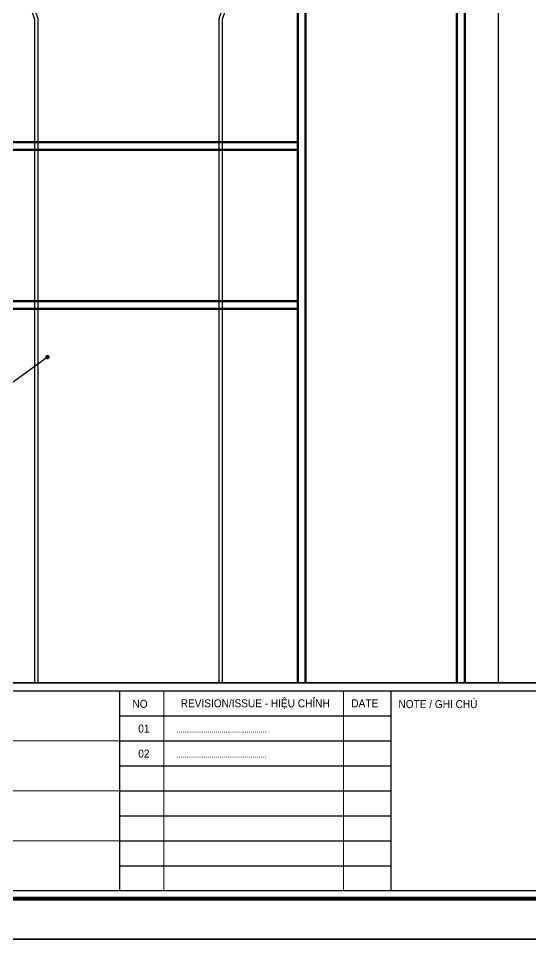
# Model space of a CAD drawing. Header units: inches. Extents: x 2 to 32666, y -5537 to 22.
# Drawn here: x 19287 to 19401.8, y -4128.8 to -3917.6 of the extents above; entities that cross this region are included whole.
import ezdxf
from ezdxf.enums import TextEntityAlignment as Align

# ---------------------------------------------------------------- set-up
doc = ezdxf.new("R2010")
doc.units = ezdxf.units.IN
doc.header["$MEASUREMENT"] = 0
for name, color, linetype in [('2', 2, 'Continuous'), ('251', 251, 'Continuous'), ('3', 3, 'Continuous'), ('4', 4, 'Continuous'), ('7', 7, 'Continuous'), ('BAO KHUNG', 31, 'Continuous'), ('DIM', 8, 'Continuous'), ('NET IN', 3, 'Continuous')]:
    doc.layers.add(name, color=color, linetype=linetype)
doc.layers.add('Cover text', color=7, linetype='Continuous', true_color=0x52370f)
doc.layers.add('S-Hatch', color=8, linetype='Continuous', lineweight=9)
doc.styles.add('ST1', font='vnshx.shx', dxfattribs={"width": 0.7})
doc.styles.get("Standard").update_dxf_attribs({"font": 'arial.ttf'})
doc.styles.add('STYLE2', font='VHAVAN.TTF')
doc.styles.add('TIEU DE', font='Vharialn.ttf')
doc.dimstyles.new('4', dxfattribs={"dimtxt": 2.5, "dimasz": 1, "dimexe": 1, "dimexo": 0, "dimgap": 1, "dimtad": 1, "dimdec": 0, "dimlfac": 4, "dimzin": 0, "dimdsep": 46, "dimtxsty": 'ST1', "dimblk": 'ARCHTICK', "dimcen": 1, "dimdle": 1, "dimclrd": 8, "dimclre": 8, "dimclrt": 3, "dimadec": 0, "dimazin": 0, "dimtfac": 1, "dimtdec": 0, "dimtix": 1, "dimtmove": 1, "dimatfit": 3, "dimldrblk": 'OPEN30', "dimfxl": 0.18, "dimtfill": 1, "dimtolj": 1, "dimtzin": 0, "dimlwd": -1, "dimlwe": -1, "dimarcsym": 2})

# ---------------------------------------------------------------- blocks, each defined once
blk = doc.blocks.new('kt kien truc 1')
at = {"layer": '2', "color": 157, "linetype": 'Continuous'}
blk.add_lwpolyline([(0, 420), (594, 420), (594, 0), (0, 0)], close=True, dxfattribs=at)
at = {"layer": '251', "linetype": 'Continuous'}
for p, q in [((285.8, 50.19), (346.77, 50.19)), ((285.8, 44.56), (346.77, 44.56)), ((285.8, 38.94), (346.77, 38.94)), ((285.8, 33.31), (346.77, 33.31)), ((285.8, 27.69), (346.77, 27.69)), ((285.8, 22.06), (346.77, 22.06)), ((285.8, 16.44), (346.77, 16.44))]:
    blk.add_line(p, q, dxfattribs=at)
at = {"layer": '7', "color": 147, "linetype": 'Continuous'}
blk.add_lwpolyline([(12.33, 57.61), (581.67, 57.61), (581.67, 409.19), (12.33, 409.19)], close=True, dxfattribs=at)
at = {"layer": 'BAO KHUNG', "color": 7}
blk.add_line((346.77, 10.81), (346.77, 55.81), dxfattribs=at)
at = {"layer": 'BAO KHUNG', "color": 167, "linetype": 'Continuous', "const_width": 0.871}
blk.add_lwpolyline([(10.59, 9.07), (583.41, 9.07), (583.41, 410.93), (10.59, 410.93)], close=True, dxfattribs=at)
at = {"layer": 'BAO KHUNG', "color": 7}
for points in [[(144.95, 55.81), (285.8, 55.81), (285.8, 10.81), (144.95, 10.81)], [(211.89, 55.81), (474.14, 55.81), (474.14, 10.81), (211.89, 10.81)]]:
    blk.add_lwpolyline(points, close=True, dxfattribs=at)
at = {"layer": 'S-Hatch'}
for p, q in [((295.73, 55.81), (295.73, 10.81)), ((336.07, 55.81), (336.07, 10.81)), ((285.8, 44.56), (213.95, 44.56)), ((285.8, 33.31), (213.95, 33.31)), ((285.8, 22.06), (213.95, 22.06))]:
    blk.add_line(p, q, dxfattribs=at)
at = {"layer": 'BAO KHUNG', "color": 7, "linetype": 'Continuous', "width": 0.9}
for s, p in [('NO', (290.4, 52.88)), ('REVISION/ISSUE - HIỆU CHỈNH', (316.27, 53)), ('DATE', (340.86, 52.99)), ('01', (291.27, 47.31)), ('02', (291.27, 41.69))]:
    blk.add_text(s, height=1.8, dxfattribs=at).set_placement(p, align=Align.MIDDLE_CENTER)
blk.add_text('NOTE / GHI CHÚ', height=1.8, dxfattribs=at).set_placement((348.44, 51.92))
at = {"layer": 'Cover text', "linetype": 'Continuous', "style": 'STYLE2', "width": 0.8}
for p in [(298.6, 46.4), (298.6, 40.78)]:
    blk.add_text('............................................', height=1.5, dxfattribs=at).set_placement(p)
at = {"layer": 'Cover text', "ltscale": 0.5, "style": 'TIEU DE'}
for tag, p in [('TENBANVE', (45.93, 14.6)), ('STT', (555.05, 15.58))]:
    blk.add_attdef(tag, text='', height=2, dxfattribs=at).set_placement(p, align=Align.MIDDLE_CENTER)
blk = doc.blocks.new('_ArchTick')
at = {"color": 0, "linetype": 'ByBlock', "const_width": 0.15}
blk.add_lwpolyline([(-0.5, -0.5), (0.5, 0.5)], dxfattribs=at)
blk = doc.blocks.new('DOT')
at = {"color": 0, "linetype": 'ByBlock'}
blk.add_line((-0.5, 0), (-1, 0), dxfattribs=at)
at = {"color": 0, "linetype": 'ByBlock', "const_width": 0.5}
blk.add_lwpolyline([(-0.25, 0, 1), (0.25, 0, 1)], format="xyb", close=True, dxfattribs=at)

msp = doc.modelspace()

# ---------------------------------------------------------------- linework, layer by layer
at = {"layer": '2', "lineweight": 100}
for p, q in [((19349.5794, -4066.9148), (19349.5794, -3832.5366)), ((19351.3294, -4066.9148), (19351.3294, -3832.5366)), ((19385.3294, -4066.9148), (19385.3294, -3832.5366)), ((19387.0794, -4066.9148), (19387.0794, -3832.5366)), ((19349.5689, -3945.3699), (19222.579, -3945.3699)), ((19349.5689, -3982.8699), (19349.5689, -3945.3699)), ((19222.579, -3947.1199), (19349.5689, -3947.1199)), ((19222.579, -3981.1199), (19349.5689, -3981.1199)), ((19222.579, -3982.8699), (19349.5689, -3982.8699))]:
    msp.add_line(p, q, dxfattribs=at)
at = {"layer": '3'}
for p, q in [((19387.0916, -3821.3267), (19387.0916, -4066.9148)), ((19394.5916, -3821.3267), (19394.5916, -4066.9148))]:
    msp.add_line(p, q, dxfattribs=at)
at = {"layer": '4'}
for points in [[(19290.5202, -4066.9148), (19290.5202, -3917.7766), (19289.2099, -3913.8799), (19289.2099, -3884.2902), (19333.9341, -3884.2902), (19333.9341, -3913.8799), (19332.6238, -3917.7766), (19332.6238, -4066.9148)], [(19291.2702, -4066.9148), (19291.2702, -3917.6539), (19289.9599, -3913.7572), (19289.9642, -3884.2902), (19333.1884, -3884.2902), (19333.1841, -3913.7572), (19331.8738, -3917.6539), (19331.8738, -4066.9148)]]:
    msp.add_lwpolyline(points, dxfattribs=at)
at = {"layer": 'DIM'}
msp.add_lwpolyline([(19036.1005, -3715.3349), (19605.4384, -3715.3349), (19605.4384, -4066.9148), (19036.1005, -4066.9148)], close=True, dxfattribs=at)
at = {"layer": 'NET IN'}
for points in [[(19023.7695, -3704.5249), (19617.7695, -3704.5249), (19617.7695, -4124.5249), (19023.7695, -4124.5249)], [(19023.7695, -4124.5249), (19617.7695, -4124.5249), (19617.7695, -4544.5249), (19023.7695, -4544.5249)]]:
    msp.add_lwpolyline(points, close=True, dxfattribs=at)

# ---------------------------------------------------------------- block references
at = {"layer": '3'}
for p in [(19023.7695, -4124.5249), (19023.7695, -4544.5249)]:
    msp.add_blockref('kt kien truc 1', p, dxfattribs=at)

# ---------------------------------------------------------------- leaders
at = {"layer": 'DIM'}
msp.add_leader([(19293.3706, -3993.6829), (19278.8517, -4004.2436), (19274.3732, -4004.2436)], dimstyle='4', override={"dimgap": 1, "dimtad": 0, "dimldrblk": 'DOT'}, dxfattribs=at)

doc.saveas('drawing.dxf')
